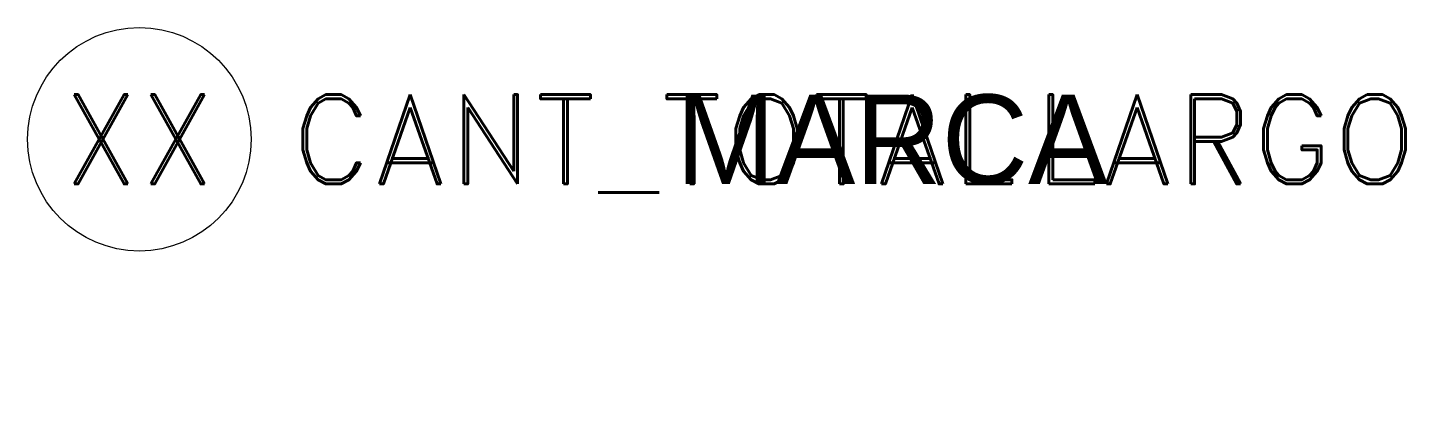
# Model space of a CAD drawing. Header units: millimetres. Extents: x -1.2 to 14.2, y -3 to 1.2.
import ezdxf
from ezdxf.enums import TextEntityAlignment as Align

# ---------------------------------------------------------------- set-up
doc = ezdxf.new("R2010")
doc.units = ezdxf.units.MM
doc.styles.add('RomanD', font='romand__.ttf', dxfattribs={"width": 0.8, "height": 2.5})

msp = doc.modelspace()

# ---------------------------------------------------------------- linework, layer by layer
at = {"color": 1}
msp.add_circle((0, 0), 1.25, dxfattribs=at)

# ---------------------------------------------------------------- texts
at = {"color": 3, "style": 'RomanD'}
msp.add_attdef('XX', text='1', height=1, dxfattribs=at).set_placement((0, 0), align=Align.MIDDLE_CENTER)
for tag, text, p in [('CANT_TOTAL', '172', (1.7, 0)), ('LARGO', 'L=368', (10, 0))]:
    msp.add_attdef(tag, text=text, height=1, dxfattribs=at).set_placement(p, align=Align.MIDDLE_LEFT)
at = {"color": 3, "lineweight": 30, "flags": 104}
msp.add_attdef('MARCA', text='%%C12', height=1, dxfattribs=at).set_placement((6, 0), align=Align.MIDDLE_LEFT)

doc.saveas('drawing.dxf')
